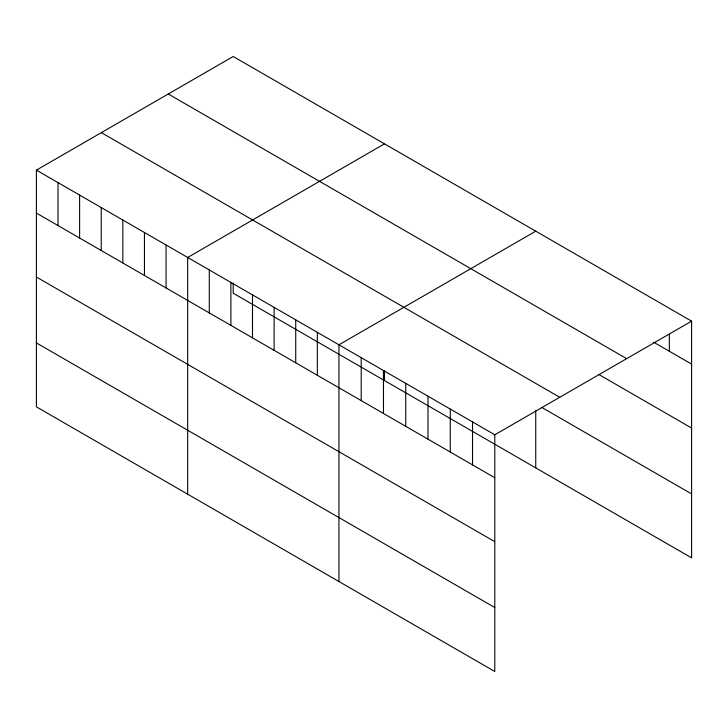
<?xml version="1.0" encoding="UTF-8"?>
<svg xmlns="http://www.w3.org/2000/svg" width="728" height="728" viewBox="0 0 728 728"><rect width="100%" height="100%" fill="white"/><g stroke="black" fill="none" stroke-linecap="round" stroke-linejoin="round"><path stroke-width="1.09" d="M36.4 170.134L494.794 434.78L494.794 671.498L36.4 406.843L36.4 170.134L233.206 56.502L691.6 321.157L691.6 557.866L233.206 293.22L233.206 283.119M384.475 143.844L187.669 257.466L187.669 494.175M535.744 231.176L338.939 344.799L338.939 581.517M494.794 434.78L691.6 321.157M653.844 342.315L691.6 364.118M168.259 94.003L626.653 358.649M598.671 374.401L691.6 428.055M101.347 132.632L559.741 397.288M541.55 407.307L691.6 493.93M36.4 213.086L494.794 477.741M36.4 277.022L494.794 541.678M36.4 342.906L494.794 607.552M669.332 334.307L669.332 351.26M535.744 410.683L535.744 467.886M472.527 421.931L472.527 464.883M450.268 409.072L450.268 452.033M428 396.214L428 439.175M405.733 383.365L405.733 426.317M384.475 370.461L384.475 380.553M383.474 370.507L383.474 413.468M361.206 357.657L361.206 400.609M317.326 332.323L317.326 375.284M295.723 319.847L295.723 362.808M274.11 307.371L274.11 350.332M252.498 294.895L252.498 337.856M230.894 282.419L230.894 325.38M209.282 269.942L209.282 312.894M166.057 244.99L166.057 287.942M144.453 232.514L144.453 275.466M122.841 220.038L122.841 262.99M101.228 207.562L101.228 250.514M79.616 195.086L79.616 238.038M58.013 182.61L58.013 225.562"/></g></svg>
